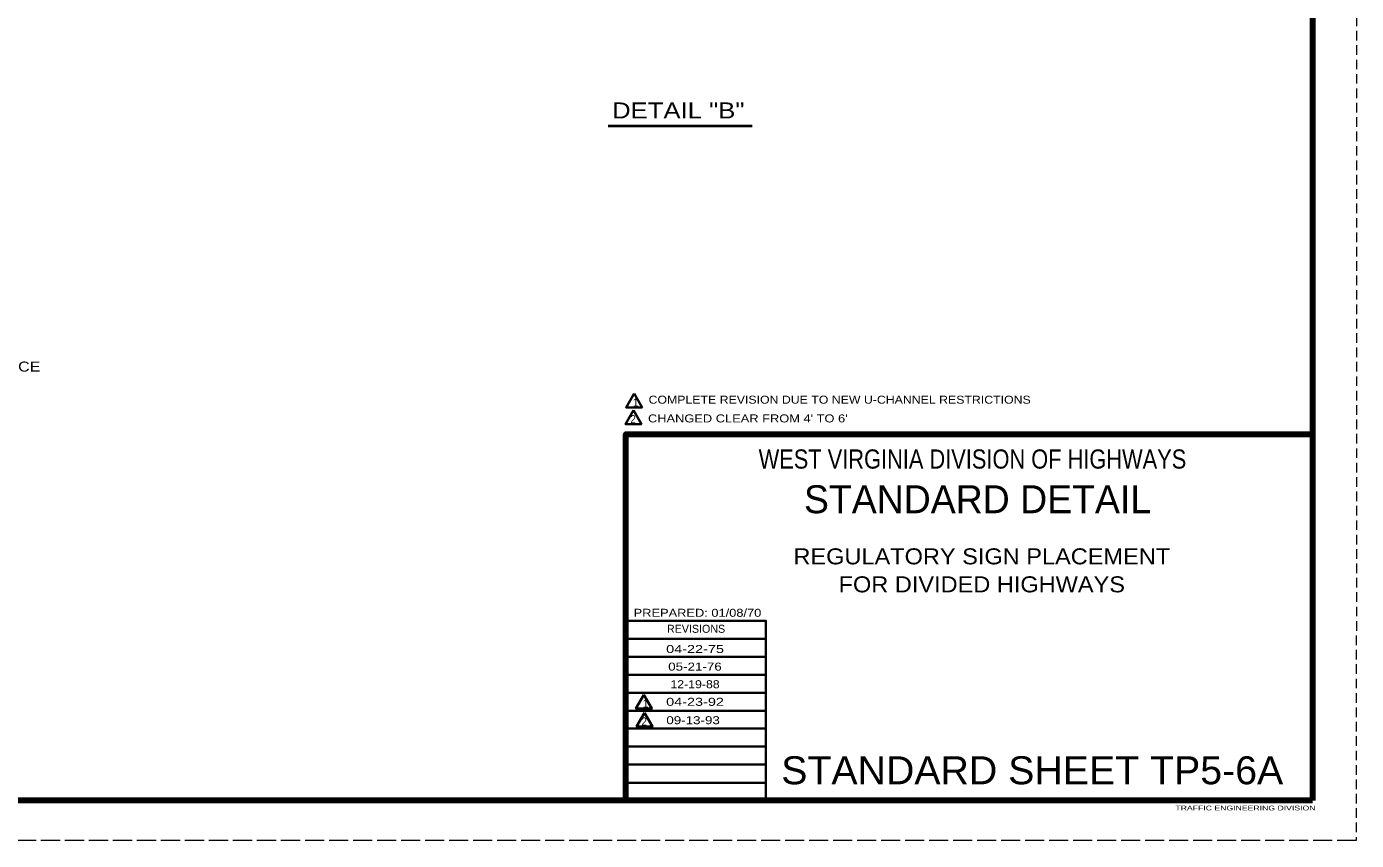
# Model space of a CAD drawing. Extents: x 930 to 1610, y -455 to -15.
# Drawn here: x 1277.6 to 1610, y -454.9 to -251.4 of the extents above; entities that cross this region are included whole.
import ezdxf
from ezdxf.enums import TextEntityAlignment as Align

# ---------------------------------------------------------------- set-up
doc = ezdxf.new("R2010")
doc.units = 0
doc.header["$LTSCALE"] = 0.8
doc.linetypes.add('LONG_DASHED', pattern=[7.5, 6, -1.5])
doc.linetypes.add('MEDIUM_DASHED', pattern=[4.5, 3, -1.5])
doc.layers.add('1', color=7, linetype='Continuous', lineweight=53)
doc.layers.add('61', color=7, linetype='Continuous', lineweight=35)

msp = doc.modelspace()

# ---------------------------------------------------------------- linework, layer by layer
at = {"layer": '1', "linetype": 'MEDIUM_DASHED', "lineweight": 13}
msp.add_line((1610.0327, -14.8872), (1610.0127, -454.9072), dxfattribs=at)
at = {"layer": '1', "lineweight": 40}
msp.add_line((1423.0189, -276.2382), (1458.9768, -276.2382), dxfattribs=at)
at = {"layer": '1', "lineweight": 35}
for p, q in [((1462.4127, -404.4872), (1427.4327, -404.4872)), ((1462.4127, -408.9872), (1427.4327, -408.9872)), ((1462.4127, -413.4872), (1427.4327, -413.4872)), ((1462.4127, -418.0072), (1427.4327, -418.0072)), ((1462.4127, -422.4872), (1427.4327, -422.4872)), ((1462.4127, -426.9672), (1427.4327, -426.9672)), ((1462.4127, -431.4672), (1427.4327, -431.4672)), ((1462.4127, -435.9672), (1427.4327, -435.9672)), ((1462.4127, -440.4872), (1427.4327, -440.4872))]:
    msp.add_line(p, q, dxfattribs=at)
for points in [[(1429.4583, -343.1997), (1427.4583, -346.6638), (1431.4583, -346.6638)], [(1429.3145, -347.3661), (1427.3145, -350.8302), (1431.3145, -350.8302)], [(1431.9459, -418.4835), (1429.9459, -421.9476), (1433.9459, -421.9476)], [(1432.0864, -423.0019), (1430.0864, -426.466), (1434.0864, -426.466)]]:
    msp.add_lwpolyline(points, close=True, dxfattribs=at)
at = {"layer": '1', "lineweight": 158}
msp.add_lwpolyline([(1427.4127, -444.9272), (1427.4127, -353.3472), (1599.0727, -353.3472)], dxfattribs=at)
at = {"layer": '1', "lineweight": 35}
msp.add_lwpolyline([(1462.4127, -444.9672), (1462.4127, -400.0072), (1427.4327, -400.0072)], dxfattribs=at)
at = {"layer": '61', "lineweight": 158}
for p, q in [((1599.0527, -24.8872), (1599.0727, -444.9272)), ((1599.0727, -444.9272), (960.0127, -444.9072))]:
    msp.add_line(p, q, dxfattribs=at)
at = {"layer": '61', "linetype": 'LONG_DASHED', "lineweight": 13}
msp.add_line((1610.0127, -454.9072), (929.9527, -454.9272), dxfattribs=at)

# ---------------------------------------------------------------- texts
at = {"layer": '1'}
for s, height, width, p in [('DETAIL "B"', 4, 1.2, (1440.5215, -274.3789)), ('COMPLETE REVISION DUE TO NEW U-CHANNEL RESTRICTIONS', 2, 1.15, (1480.8591, -345.7133)), ('2', 2, 0.9, (1429.2333, -350.5565)), ("CHANGED CLEAR FROM 4' TO 6'", 2, 1.2, (1457.9024, -350.3998)), ('WEST VIRGINIA DIVISION OF HIGHWAYS', 4.795, 0.85, (1514.061, -361.9472)), ('REGULATORY SIGN PLACEMENT', 4, 1.1, (1516.3922, -385.8909)), ('FOR DIVIDED HIGHWAYS', 4, 1.1, (1516.3922, -392.8909)), ('04-22-75', 2, 1.35, (1444.7127, -408.0672)), ('05-21-76', 2, 1.25, (1444.6926, -412.4672)), ('12-19-88', 2, 1.15, (1444.7127, -416.8672)), ('04-23-92', 2, 1.35, (1444.7127, -421.2672)), ('2', 2, 0.9, (1432.0052, -426.1923)), ('09-13-93', 2, 1.25, (1444.222, -425.8672))]:
    msp.add_text(s, height=height, dxfattribs=dict(at, width=width)).set_placement(p, align=Align.CENTER)
for s, height, width, p in [('ALL SIGNS ARE 6 FEET MINIMUM DISTANCE', 2.5, 1.2, (1195.6969, -337.6862)), ('PREPARED: 01/08/70', 1.998, 1.2, (1429.3727, -399.0072)), ('STANDARD SHEET TP5-6A', 6.993, 1.05, (1466.2527, -440.8872)), ('TRAFFIC ENGINEERING DIVISION', 1.2, 1.35, (1564.7927, -447.4272))]:
    msp.add_text(s, height=height, dxfattribs=dict(at, width=width)).set_placement(p)
for s, height, p in [('1', 2, (1429.8911, -346.3902)), ('STANDARD DETAIL', 6.993, (1515.3296, -373.1072)), ('1', 2, (1432.3787, -421.6739))]:
    msp.add_text(s, height=height, dxfattribs=at).set_placement(p, align=Align.CENTER)
msp.add_text('REVISIONS', height=1.998, dxfattribs=at).set_placement((1437.6927, -403.0072))

doc.saveas('drawing.dxf')
